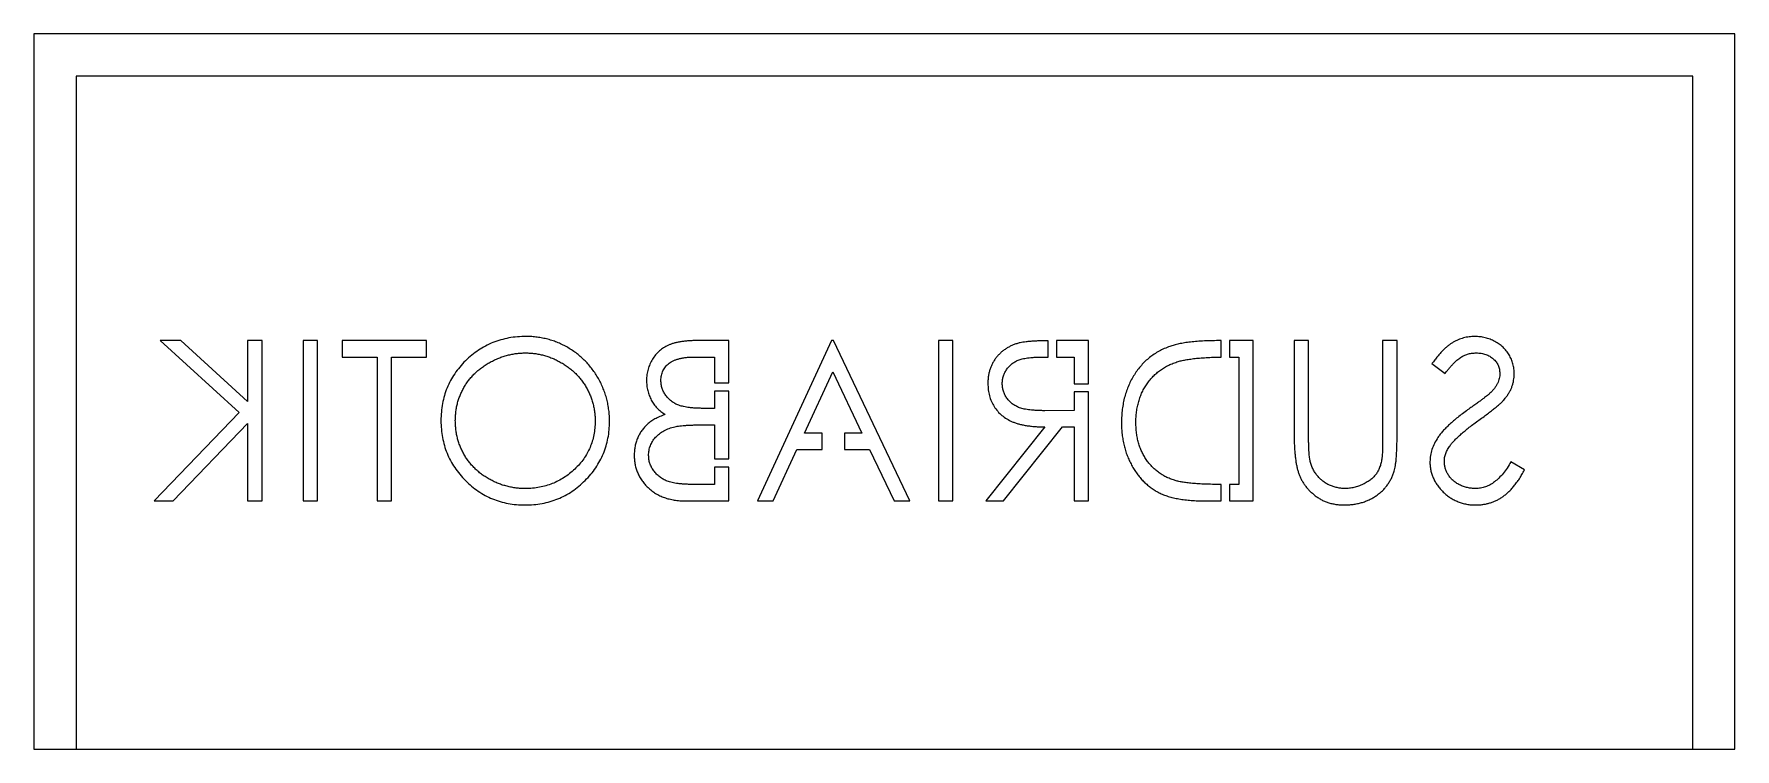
# Model space of a CAD drawing. Header units: millimetres. Extents: x -86 to 116, y 0 to 85.
import ezdxf

# ---------------------------------------------------------------- set-up
doc = ezdxf.new("R2010")
doc.units = ezdxf.units.MM

msp = doc.modelspace()

# ---------------------------------------------------------------- linework, layer by layer
at = {"color": 7, "linetype": 'Continuous', "lineweight": 15}
for p, q in [((-86.04, 85), (-86.04, 0)), ((116.01, 85), (-86.04, 85)), ((116.01, 0), (116.01, 85)), ((-81.04, 80), (-81.04, 0)), ((111.01, 80), (-81.04, 80)), ((111.01, 0), (111.01, 80)), ((-68.6, 48.55), (-71.04, 48.55)), ((-71.04, 48.55), (-61.67, 40)), ((-60.66, 41.3), (-68.6, 48.55)), ((-58.95, 48.55), (-60.66, 48.55)), ((-60.66, 48.55), (-60.66, 41.3)), ((-58.95, 29.5), (-58.95, 48.55)), ((-52.35, 48.55), (-54.06, 48.55)), ((-54.06, 48.55), (-54.06, 29.5)), ((-52.35, 29.5), (-52.35, 48.55)), ((-39.41, 48.55), (-49.42, 48.55)), ((-49.42, 48.55), (-49.42, 46.6)), ((-39.41, 46.6), (-39.41, 48.55)), ((-3.51, 48.55), (-7.22, 48.55)), ((-3.51, 43.54), (-3.51, 48.55)), ((8.71, 48.55), (-0.09, 29.5)), ((8.95, 48.55), (8.71, 48.55)), ((17.99, 29.5), (8.95, 48.55)), ((23.12, 48.55), (21.41, 48.55)), ((21.41, 48.55), (21.41, 29.5)), ((23.12, 29.5), (23.12, 48.55)), ((34.42, 46.6), (34.42, 48.54)), ((39.23, 48.55), (35.42, 48.55)), ((35.42, 48.55), (35.42, 46.6)), ((39.23, 43.42), (39.23, 48.55)), ((54.97, 48.55), (54.93, 48.55)), ((54.97, 46.59), (54.97, 48.55)), ((58.77, 48.55), (55.97, 48.55)), ((55.97, 48.55), (55.97, 46.6)), ((58.77, 29.5), (58.77, 48.55)), ((65.37, 48.55), (63.66, 48.55)), ((63.66, 48.55), (63.66, 37.04)), ((65.37, 37.14), (65.37, 48.55)), ((75.87, 48.55), (74.16, 48.55)), ((74.16, 48.55), (74.16, 37.14)), ((75.87, 37.04), (75.87, 48.55)), ((-49.42, 46.6), (-45.27, 46.6)), ((-45.27, 46.6), (-45.27, 29.5)), ((-43.56, 29.5), (-43.56, 46.6)), ((-43.56, 46.6), (-39.41, 46.6)), ((-7.54, 46.6), (-5.22, 46.6)), ((-5.22, 46.6), (-5.22, 43.54)), ((33.95, 46.6), (34.42, 46.6)), ((35.42, 46.6), (37.52, 46.6)), ((37.52, 46.6), (37.52, 43.42)), ((55.97, 46.6), (57.06, 46.6)), ((57.06, 46.6), (57.06, 31.45)), ((5.49, 37.56), (8.85, 44.84)), ((8.85, 44.84), (12.3, 37.56)), ((80.02, 45.81), (81.57, 44.64)), ((-5.22, 43.54), (-3.51, 43.54)), ((-3.51, 42.54), (-5.22, 42.54)), ((-5.22, 42.54), (-5.22, 40.49)), ((-3.51, 34.5), (-3.51, 42.54)), ((37.52, 43.42), (39.23, 43.42)), ((37.52, 42.45), (37.52, 40.25)), ((39.23, 42.45), (37.52, 42.45)), ((39.23, 29.5), (39.23, 42.45)), ((-5.22, 40.49), (-6.36, 40.49)), ((-61.67, 40), (-71.77, 29.5)), ((-69.49, 29.5), (-60.66, 38.69)), ((-60.66, 38.69), (-60.66, 29.5)), ((-6.35, 38.54), (-5.22, 38.54)), ((-5.22, 38.54), (-5.22, 34.5)), ((37.52, 40.25), (34.04, 40.22)), ((7.59, 37.56), (5.49, 37.56)), ((7.59, 35.61), (7.59, 37.56)), ((12.3, 37.56), (10.22, 37.56)), ((10.22, 37.56), (10.22, 35.61)), ((34.02, 38.29), (27.02, 29.5)), ((29.14, 29.5), (36.14, 38.29)), ((36.14, 38.29), (37.52, 38.29)), ((37.52, 38.29), (37.52, 29.5)), ((-5.22, 34.5), (-3.51, 34.5)), ((1.77, 29.5), (4.59, 35.61)), ((4.59, 35.61), (7.59, 35.61)), ((10.22, 35.61), (13.22, 35.61)), ((13.22, 35.61), (16.12, 29.5)), ((-3.51, 33.5), (-5.22, 33.5)), ((-5.22, 33.5), (-5.22, 31.45)), ((-3.51, 29.5), (-3.51, 33.5)), ((91.01, 33.17), (89.4, 34.14)), ((-5.22, 31.45), (-7.65, 31.45)), ((54.97, 31.45), (54.88, 31.45)), ((54.97, 29.5), (54.97, 31.45)), ((57.06, 31.45), (55.97, 31.45)), ((55.97, 31.45), (55.97, 29.5)), ((-71.77, 29.5), (-69.49, 29.5)), ((-60.66, 29.5), (-58.95, 29.5)), ((-54.06, 29.5), (-52.35, 29.5)), ((-45.27, 29.5), (-43.56, 29.5)), ((-8.66, 29.5), (-3.51, 29.5)), ((-0.09, 29.5), (1.77, 29.5)), ((16.12, 29.5), (17.99, 29.5)), ((21.41, 29.5), (23.12, 29.5)), ((27.02, 29.5), (29.14, 29.5)), ((37.52, 29.5), (39.23, 29.5)), ((52.87, 29.5), (54.97, 29.5)), ((55.97, 29.5), (58.77, 29.5)), ((-86.04, 0), (116.01, 0))]:
    msp.add_line(p, q, dxfattribs=at)
for points, knots in [([(-27.56, 49.04), (-27.92, 49.03), (-28.61, 49.01), (-29.63, 48.88), (-30.6, 48.65), (-31.53, 48.34), (-32.42, 47.92), (-33.26, 47.42), (-34.06, 46.83), (-34.8, 46.16), (-35.48, 45.42), (-36.07, 44.63), (-36.57, 43.8), (-36.99, 42.93), (-37.31, 42.01), (-37.53, 41.06), (-37.67, 40.06), (-37.69, 39.38), (-37.7, 39.03)], [0, 0, 0, 0, 0.06657, 0.130749, 0.193413, 0.254989, 0.316114, 0.377262, 0.439401, 0.502971, 0.566525, 0.628231, 0.689091, 0.749345, 0.81017, 0.87161, 0.934869, 1, 1, 1, 1]), ([(-17.67, 38.94), (-17.67, 39.17), (-17.68, 39.62), (-17.75, 40.29), (-17.85, 40.94), (-18, 41.59), (-18.18, 42.22), (-18.41, 42.84), (-18.68, 43.45), (-18.99, 44.04), (-19.33, 44.61), (-19.71, 45.15), (-20.12, 45.66), (-20.56, 46.13), (-21.02, 46.58), (-21.52, 46.99), (-22.05, 47.37), (-22.61, 47.72), (-23.18, 48.03), (-23.77, 48.3), (-24.38, 48.53), (-24.99, 48.71), (-25.62, 48.86), (-26.25, 48.96), (-26.9, 49.03), (-27.34, 49.04), (-27.56, 49.04)], [0, 0, 0, 0, 0.043209, 0.085873, 0.12812, 0.170152, 0.211918, 0.253753, 0.296006, 0.338443, 0.381015, 0.42282, 0.464089, 0.505126, 0.545975, 0.586985, 0.628339, 0.670084, 0.711992, 0.753039, 0.794049, 0.834886, 0.875498, 0.916547, 0.958004, 1, 1, 1, 1]), ([(-7.22, 48.55), (-7.4, 48.55), (-7.76, 48.55), (-8.27, 48.52), (-8.75, 48.48), (-9.2, 48.42), (-9.61, 48.34), (-10, 48.25), (-10.35, 48.14), (-10.77, 47.97), (-11.25, 47.71), (-11.77, 47.33), (-12.21, 46.86), (-12.59, 46.34), (-12.89, 45.76), (-13.11, 45.15), (-13.25, 44.5), (-13.27, 44.05), (-13.28, 43.83)], [0, 0, 0, 0, 0.062594, 0.121323, 0.17668, 0.228365, 0.276868, 0.321879, 0.364099, 0.403356, 0.477968, 0.550535, 0.623584, 0.698175, 0.773354, 0.847281, 0.922818, 1, 1, 1, 1]), ([(34.42, 48.54), (34.27, 48.54), (33.9, 48.54), (33.34, 48.51), (32.77, 48.49), (32.26, 48.45), (31.82, 48.41), (31.44, 48.36), (31.21, 48.31), (31.11, 48.29)], [0.2309391, 0.2309391, 0.2309391, 0.2309391, 0.3384344, 0.4848221, 0.6171576, 0.7346984, 0.8373852, 0.9263724, 1, 1, 1, 1]), ([(54.93, 48.55), (54.59, 48.55), (53.95, 48.54), (53.01, 48.51), (52.15, 48.46), (51.36, 48.39), (50.63, 48.29), (49.99, 48.17), (49.41, 48.04), (49.05, 47.92), (48.88, 47.86)], [0, 0, 0, 0, 0.164289, 0.317406, 0.458844, 0.589367, 0.707831, 0.81577, 0.91288, 1, 1, 1, 1]), ([(85.1, 49.04), (84.87, 49.03), (84.43, 49.02), (83.77, 48.88), (83.14, 48.66), (82.63, 48.41), (82.23, 48.16), (81.93, 47.93), (81.62, 47.67), (81.3, 47.37), (80.99, 47.03), (80.67, 46.66), (80.34, 46.25), (80.13, 45.96), (80.02, 45.81)], [0, 0, 0, 0, 0.107233, 0.213252, 0.31883, 0.426794, 0.483646, 0.543604, 0.608308, 0.677127, 0.750686, 0.828713, 0.91219, 1, 1, 1, 1]), ([(89.79, 44.59), (89.78, 44.79), (89.77, 45.19), (89.65, 45.78), (89.46, 46.33), (89.2, 46.86), (88.86, 47.33), (88.47, 47.77), (88, 48.14), (87.49, 48.46), (86.93, 48.72), (86.34, 48.91), (85.73, 49.02), (85.31, 49.03), (85.1, 49.04)], [0, 0, 0, 0, 0.0837854, 0.1657799, 0.24628, 0.3274609, 0.408797, 0.4897152, 0.571376, 0.6555233, 0.7410195, 0.8265468, 0.9119889, 1, 1, 1, 1]), ([(-35.99, 39.04), (-35.99, 39.22), (-35.98, 39.59), (-35.92, 40.13), (-35.84, 40.66), (-35.72, 41.17), (-35.57, 41.67), (-35.38, 42.16), (-35.16, 42.64), (-34.91, 43.1), (-34.62, 43.54), (-34.31, 43.96), (-33.96, 44.36), (-33.6, 44.73), (-33.2, 45.08), (-32.77, 45.41), (-32.32, 45.72), (-31.84, 46), (-31.34, 46.25), (-30.84, 46.47), (-30.32, 46.66), (-29.8, 46.82), (-29.27, 46.94), (-28.74, 47.02), (-28.19, 47.08), (-27.83, 47.08), (-27.65, 47.08)], [0, 0, 0, 0, 0.042915, 0.08513, 0.126473, 0.167453, 0.207976, 0.248249, 0.28875, 0.32967, 0.370537, 0.411129, 0.451819, 0.492406, 0.533486, 0.575263, 0.617441, 0.660672, 0.70394, 0.746868, 0.789079, 0.831104, 0.873238, 0.915166, 0.957381, 1, 1, 1, 1]), ([(-27.65, 47.08), (-27.47, 47.08), (-27.11, 47.08), (-26.57, 47.02), (-26.04, 46.94), (-25.52, 46.82), (-25.01, 46.66), (-24.5, 46.48), (-24, 46.25), (-23.52, 46), (-23.04, 45.72), (-22.6, 45.41), (-22.18, 45.08), (-21.78, 44.72), (-21.41, 44.34), (-21.07, 43.94), (-20.76, 43.51), (-20.47, 43.06), (-20.22, 42.6), (-19.99, 42.12), (-19.8, 41.62), (-19.65, 41.11), (-19.53, 40.59), (-19.45, 40.05), (-19.39, 39.51), (-19.38, 39.14), (-19.38, 38.95)], [0, 0, 0, 0, 0.0420233, 0.0836449, 0.1249838, 0.1662475, 0.2077016, 0.2496311, 0.2917418, 0.3347429, 0.3774602, 0.4195563, 0.4610442, 0.5020963, 0.5428907, 0.5838008, 0.6248636, 0.6662247, 0.7073992, 0.7485567, 0.7896546, 0.8307397, 0.8720701, 0.9139934, 0.9564981, 1, 1, 1, 1]), ([(-11.57, 43.8), (-11.56, 43.9), (-11.56, 44.11), (-11.51, 44.41), (-11.43, 44.69), (-11.33, 44.97), (-11.19, 45.21), (-11.03, 45.45), (-10.83, 45.66), (-10.6, 45.86), (-10.34, 46.03), (-10.04, 46.19), (-9.71, 46.31), (-9.34, 46.42), (-8.94, 46.49), (-8.51, 46.56), (-8.03, 46.59), (-7.7, 46.59), (-7.54, 46.6)], [0, 0, 0, 0, 0.057003, 0.111818, 0.164402, 0.21587, 0.266841, 0.317479, 0.369902, 0.4234, 0.479718, 0.539241, 0.602431, 0.67103, 0.744485, 0.823454, 0.90874, 1, 1, 1, 1]), ([(31.11, 48.29), (30.97, 48.26), (30.69, 48.19), (30.29, 48.04), (29.92, 47.88), (29.56, 47.68), (29.22, 47.46), (28.9, 47.2), (28.6, 46.92), (28.33, 46.61), (28.08, 46.29), (27.86, 45.94), (27.68, 45.57), (27.53, 45.18), (27.41, 44.78), (27.33, 44.35), (27.28, 43.91), (27.27, 43.61), (27.27, 43.46)], [0, 0, 0, 0, 0.064217, 0.127064, 0.188745, 0.249132, 0.309453, 0.369827, 0.43065, 0.492352, 0.554072, 0.61569, 0.676798, 0.738439, 0.801317, 0.865185, 0.931641, 1, 1, 1, 1]), ([(28.98, 43.46), (28.98, 43.61), (29, 43.92), (29.1, 44.36), (29.28, 44.78), (29.52, 45.17), (29.82, 45.53), (30.16, 45.83), (30.55, 46.09), (30.91, 46.25), (31.23, 46.35), (31.51, 46.41), (31.83, 46.47), (32.18, 46.52), (32.57, 46.55), (33, 46.58), (33.46, 46.6), (33.79, 46.6), (33.95, 46.6)], [0, 0, 0, 0, 0.068814, 0.136365, 0.204019, 0.273064, 0.342913, 0.410965, 0.479169, 0.549308, 0.587652, 0.630647, 0.678879, 0.731934, 0.791111, 0.855283, 0.925086, 1, 1, 1, 1]), ([(48.88, 47.86), (48.66, 47.78), (48.23, 47.61), (47.6, 47.3), (47.02, 46.94), (46.47, 46.55), (45.96, 46.1), (45.49, 45.61), (45.05, 45.08), (44.66, 44.5), (44.3, 43.89), (43.99, 43.24), (43.73, 42.57), (43.51, 41.87), (43.35, 41.14), (43.23, 40.38), (43.15, 39.59), (43.15, 39.06), (43.14, 38.78)], [0, 0, 0, 0, 0.061545, 0.1216943, 0.1811549, 0.2398754, 0.2987019, 0.3576474, 0.4176048, 0.478494, 0.5404071, 0.602345, 0.6650043, 0.7285593, 0.7936505, 0.8605343, 0.929236, 1, 1, 1, 1]), ([(49.87, 46.06), (50.03, 46.11), (50.37, 46.2), (50.92, 46.3), (51.55, 46.39), (52.24, 46.47), (53.01, 46.52), (53.85, 46.57), (54.51, 46.59), (54.9, 46.59), (54.97, 46.59)], [0, 0, 0, 0, 0.0843186, 0.1792845, 0.2865825, 0.4051115, 0.5355929, 0.6781902, 0.8329758, 0.8726776, 0.8726776, 0.8726776, 0.8726776]), ([(81.57, 44.64), (81.66, 44.76), (81.84, 44.99), (82.11, 45.32), (82.37, 45.61), (82.62, 45.87), (82.86, 46.1), (83.09, 46.3), (83.31, 46.47), (83.58, 46.65), (83.93, 46.83), (84.37, 46.98), (84.82, 47.07), (85.13, 47.08), (85.29, 47.08)], [0, 0, 0, 0, 0.098469, 0.189629, 0.274184, 0.352183, 0.423199, 0.488551, 0.548473, 0.60144, 0.701198, 0.799592, 0.898545, 1, 1, 1, 1]), ([(85.29, 47.08), (85.48, 47.08), (85.86, 47.07), (86.4, 46.93), (86.89, 46.71), (87.3, 46.4), (87.65, 46.04), (87.9, 45.62), (88.05, 45.16), (88.07, 44.84), (88.08, 44.67)], [0, 0, 0, 0, 0.143073, 0.275903, 0.402371, 0.528414, 0.650356, 0.765895, 0.880774, 1, 1, 1, 1]), ([(44.85, 38.79), (44.85, 39.01), (44.86, 39.45), (44.93, 40.09), (45.03, 40.71), (45.18, 41.3), (45.36, 41.87), (45.59, 42.42), (45.86, 42.94), (46.17, 43.43), (46.52, 43.89), (46.9, 44.31), (47.32, 44.7), (47.76, 45.06), (48.24, 45.36), (48.75, 45.64), (49.3, 45.87), (49.68, 46), (49.87, 46.06)], [0, 0, 0, 0, 0.0701512, 0.1378126, 0.2032262, 0.2671741, 0.330024, 0.3917943, 0.4530844, 0.5143339, 0.575, 0.6348655, 0.6941163, 0.7534416, 0.8131258, 0.8740797, 0.936007, 1, 1, 1, 1]), ([(88.08, 44.67), (88.08, 44.57), (88.07, 44.37), (88.01, 44.06), (87.94, 43.76), (87.82, 43.46), (87.65, 43.16), (87.43, 42.85), (87.15, 42.53), (86.94, 42.32), (86.83, 42.21)], [0, 0, 0, 0, 0.107285, 0.214746, 0.322939, 0.434116, 0.553412, 0.686073, 0.834256, 1, 1, 1, 1]), ([(88.73, 41.69), (88.81, 41.8), (88.98, 42.03), (89.19, 42.37), (89.38, 42.72), (89.53, 43.08), (89.65, 43.45), (89.73, 43.83), (89.78, 44.21), (89.79, 44.46), (89.79, 44.59)], [0, 0, 0, 0, 0.133507, 0.262559, 0.388264, 0.512667, 0.633722, 0.755394, 0.877553, 1, 1, 1, 1]), ([(-13.28, 43.83), (-13.27, 43.62), (-13.26, 43.21), (-13.15, 42.6), (-12.97, 42.03), (-12.73, 41.48), (-12.41, 40.98), (-12.04, 40.52), (-11.58, 40.12), (-11.25, 39.89), (-11.07, 39.78)], [0, 0, 0, 0, 0.130569, 0.256581, 0.380552, 0.503623, 0.625739, 0.747549, 0.871766, 1, 1, 1, 1]), ([(-6.36, 40.49), (-6.53, 40.49), (-6.86, 40.5), (-7.33, 40.51), (-7.76, 40.54), (-8.16, 40.58), (-8.53, 40.63), (-8.86, 40.7), (-9.16, 40.77), (-9.51, 40.88), (-9.9, 41.06), (-10.32, 41.33), (-10.69, 41.65), (-11, 42.02), (-11.25, 42.42), (-11.43, 42.86), (-11.55, 43.32), (-11.56, 43.64), (-11.57, 43.8)], [0, 0, 0, 0, 0.072301, 0.1397, 0.202289, 0.2606, 0.31319, 0.361739, 0.405706, 0.44554, 0.518832, 0.589778, 0.658867, 0.72843, 0.797283, 0.864815, 0.931364, 1, 1, 1, 1]), ([(27.27, 43.46), (27.28, 43.2), (27.29, 42.71), (27.44, 41.99), (27.67, 41.32), (28, 40.7), (28.42, 40.14), (28.92, 39.64), (29.51, 39.23), (30.06, 38.95), (30.54, 38.76), (30.94, 38.63), (31.37, 38.54), (31.84, 38.45), (32.34, 38.38), (32.87, 38.33), (33.43, 38.3), (33.82, 38.29), (34.02, 38.29)], [0, 0, 0, 0, 0.07878, 0.153721, 0.226714, 0.299191, 0.37119, 0.443006, 0.516689, 0.593217, 0.633873, 0.676989, 0.7229, 0.771959, 0.824211, 0.879379, 0.937948, 1, 1, 1, 1]), ([(34.04, 40.22), (33.87, 40.22), (33.56, 40.22), (33.1, 40.24), (32.68, 40.27), (32.28, 40.3), (31.93, 40.35), (31.6, 40.41), (31.31, 40.48), (30.96, 40.59), (30.58, 40.77), (30.17, 41.02), (29.81, 41.34), (29.51, 41.71), (29.27, 42.11), (29.1, 42.54), (29, 42.99), (28.98, 43.3), (28.98, 43.46)], [0, 0, 0, 0, 0.071668, 0.138913, 0.201185, 0.259124, 0.312255, 0.360682, 0.405086, 0.445102, 0.518778, 0.589462, 0.658462, 0.727283, 0.796322, 0.863175, 0.930949, 1, 1, 1, 1]), ([(86.83, 42.21), (86.78, 42.17), (86.68, 42.09), (86.5, 41.94), (86.26, 41.76), (85.97, 41.54), (85.63, 41.29), (85.22, 41), (84.76, 40.67), (84.44, 40.44), (84.26, 40.31)], [0, 0, 0, 0, 0.052594, 0.124952, 0.218094, 0.333502, 0.468789, 0.624938, 0.801683, 1, 1, 1, 1]), ([(85.6, 39.1), (85.8, 39.24), (86.19, 39.52), (86.72, 39.92), (87.2, 40.29), (87.62, 40.63), (87.98, 40.94), (88.29, 41.21), (88.53, 41.46), (88.67, 41.62), (88.73, 41.69)], [0, 0, 0, 0, 0.181535, 0.347082, 0.495568, 0.628357, 0.74552, 0.845831, 0.930782, 1, 1, 1, 1]), ([(-37.7, 39.03), (-37.69, 38.69), (-37.67, 38.01), (-37.53, 37.02), (-37.31, 36.07), (-36.99, 35.16), (-36.58, 34.28), (-36.07, 33.45), (-35.48, 32.66), (-34.8, 31.92), (-34.07, 31.24), (-33.28, 30.64), (-32.45, 30.13), (-31.58, 29.73), (-30.67, 29.4), (-29.72, 29.18), (-28.73, 29.04), (-28.06, 29.02), (-27.72, 29.01)], [0, 0, 0, 0, 0.065227, 0.128569, 0.19032, 0.251378, 0.312388, 0.373789, 0.436431, 0.500567, 0.564687, 0.627136, 0.688455, 0.749246, 0.810155, 0.871671, 0.934773, 1, 1, 1, 1]), ([(-27.65, 30.97), (-27.83, 30.97), (-28.21, 30.97), (-28.76, 31.02), (-29.31, 31.11), (-29.84, 31.23), (-30.37, 31.38), (-30.88, 31.55), (-31.38, 31.78), (-31.87, 32.02), (-32.34, 32.3), (-32.79, 32.6), (-33.21, 32.93), (-33.6, 33.28), (-33.97, 33.66), (-34.31, 34.06), (-34.62, 34.48), (-34.91, 34.93), (-35.16, 35.4), (-35.38, 35.88), (-35.57, 36.38), (-35.72, 36.88), (-35.84, 37.4), (-35.92, 37.94), (-35.98, 38.48), (-35.99, 38.85), (-35.99, 39.04)], [0, 0, 0, 0, 0.043633, 0.086538, 0.129177, 0.171436, 0.213416, 0.255266, 0.297369, 0.339941, 0.382347, 0.423953, 0.464871, 0.505572, 0.546003, 0.586568, 0.627065, 0.668271, 0.709549, 0.750428, 0.791096, 0.832027, 0.873136, 0.914611, 0.956956, 1, 1, 1, 1]), ([(-27.72, 29.01), (-27.37, 29.02), (-26.69, 29.04), (-25.69, 29.18), (-24.73, 29.4), (-23.81, 29.72), (-22.94, 30.13), (-22.1, 30.63), (-21.31, 31.23), (-20.57, 31.91), (-19.89, 32.64), (-19.3, 33.43), (-18.8, 34.25), (-18.39, 35.12), (-18.06, 36.02), (-17.84, 36.96), (-17.7, 37.94), (-17.68, 38.6), (-17.67, 38.94)], [0, 0, 0, 0, 0.065819, 0.129747, 0.192072, 0.253459, 0.31457, 0.37628, 0.439026, 0.503267, 0.567493, 0.629705, 0.691, 0.751452, 0.812004, 0.87315, 0.935635, 1, 1, 1, 1]), ([(-19.38, 38.95), (-19.39, 38.67), (-19.4, 38.13), (-19.52, 37.34), (-19.7, 36.58), (-19.98, 35.85), (-20.32, 35.15), (-20.73, 34.49), (-21.23, 33.86), (-21.8, 33.27), (-22.41, 32.73), (-23.07, 32.26), (-23.75, 31.86), (-24.47, 31.53), (-25.22, 31.28), (-26, 31.1), (-26.81, 30.98), (-27.37, 30.97), (-27.65, 30.97)], [0, 0, 0, 0, 0.064504, 0.126899, 0.187747, 0.24815, 0.308586, 0.369583, 0.431827, 0.49618, 0.560668, 0.623504, 0.68526, 0.746537, 0.808327, 0.870486, 0.934317, 1, 1, 1, 1]), ([(-11.07, 39.78), (-11.29, 39.69), (-11.7, 39.53), (-12.27, 39.25), (-12.76, 38.95), (-13.18, 38.61), (-13.54, 38.25), (-13.85, 37.86), (-14.11, 37.44), (-14.34, 36.98), (-14.52, 36.49), (-14.65, 35.98), (-14.72, 35.45), (-14.73, 35.09), (-14.74, 34.91)], [0, 0, 0, 0, 0.1060575, 0.2029143, 0.2903002, 0.3702226, 0.4463837, 0.5213969, 0.5982911, 0.6761425, 0.7555287, 0.8348872, 0.916646, 1, 1, 1, 1]), ([(-9.91, 38.31), (-9.82, 38.33), (-9.62, 38.37), (-9.29, 38.41), (-8.92, 38.45), (-8.5, 38.48), (-8.03, 38.51), (-7.51, 38.52), (-6.94, 38.54), (-6.55, 38.54), (-6.35, 38.54)], [0, 0, 0, 0, 0.079306, 0.171953, 0.277057, 0.394731, 0.526177, 0.671345, 0.829285, 1, 1, 1, 1]), ([(43.14, 38.78), (43.15, 38.55), (43.15, 38.09), (43.21, 37.4), (43.3, 36.74), (43.44, 36.1), (43.6, 35.48), (43.81, 34.88), (44.06, 34.3), (44.34, 33.75), (44.65, 33.22), (44.99, 32.73), (45.34, 32.27), (45.72, 31.85), (46.13, 31.47), (46.55, 31.12), (47, 30.81), (47.48, 30.52), (47.99, 30.28), (48.54, 30.07), (49.15, 29.9), (49.8, 29.75), (50.5, 29.64), (51.25, 29.56), (52.04, 29.51), (52.59, 29.5), (52.87, 29.5)], [0, 0, 0, 0, 0.046081, 0.090807, 0.134295, 0.177024, 0.218823, 0.260244, 0.30108, 0.341614, 0.381583, 0.42012, 0.458075, 0.494738, 0.531195, 0.566934, 0.602713, 0.638327, 0.674853, 0.713467, 0.754442, 0.797815, 0.843989, 0.893072, 0.944963, 1, 1, 1, 1]), ([(49.43, 31.94), (49.26, 32), (48.91, 32.12), (48.42, 32.34), (47.96, 32.6), (47.52, 32.89), (47.12, 33.22), (46.74, 33.59), (46.39, 33.98), (46.07, 34.41), (45.78, 34.87), (45.54, 35.36), (45.32, 35.87), (45.15, 36.41), (45.02, 36.97), (44.92, 37.55), (44.86, 38.16), (44.86, 38.58), (44.85, 38.79)], [0, 0, 0, 0, 0.062415, 0.123338, 0.183125, 0.241783, 0.300579, 0.35968, 0.418882, 0.479531, 0.540851, 0.602303, 0.664463, 0.727806, 0.792895, 0.859672, 0.928464, 1, 1, 1, 1]), ([(84.26, 40.31), (84.06, 40.16), (83.66, 39.87), (83.09, 39.44), (82.57, 39.01), (82.11, 38.59), (81.69, 38.19), (81.32, 37.8), (81, 37.43), (80.66, 36.94), (80.31, 36.35), (80, 35.63), (79.81, 34.9), (79.79, 34.41), (79.78, 34.17)], [0, 0, 0, 0, 0.096972, 0.187773, 0.272396, 0.351321, 0.424335, 0.491909, 0.554233, 0.611268, 0.716348, 0.81454, 0.908495, 1, 1, 1, 1]), ([(82.17, 36.06), (82.25, 36.17), (82.43, 36.4), (82.74, 36.74), (83.1, 37.09), (83.51, 37.47), (83.96, 37.85), (84.46, 38.26), (85.02, 38.68), (85.4, 38.96), (85.6, 39.1)], [0, 0, 0, 0, 0.090279, 0.18953, 0.299198, 0.418926, 0.548376, 0.688136, 0.839084, 1, 1, 1, 1]), ([(-13.03, 34.91), (-13.03, 35.01), (-13.03, 35.21), (-12.98, 35.5), (-12.92, 35.79), (-12.83, 36.06), (-12.71, 36.32), (-12.56, 36.58), (-12.4, 36.82), (-12.13, 37.14), (-11.75, 37.49), (-11.21, 37.85), (-10.59, 38.13), (-10.14, 38.25), (-9.91, 38.31)], [0, 0, 0, 0, 0.060287, 0.119602, 0.177503, 0.235143, 0.292133, 0.350871, 0.410098, 0.470732, 0.594829, 0.722579, 0.856691, 1, 1, 1, 1]), ([(63.66, 37.04), (63.66, 36.84), (63.66, 36.43), (63.69, 35.84), (63.72, 35.28), (63.78, 34.74), (63.85, 34.24), (63.92, 33.77), (64.02, 33.33), (64.14, 32.92), (64.27, 32.53), (64.44, 32.15), (64.63, 31.79), (64.86, 31.44), (65.12, 31.1), (65.41, 30.78), (65.73, 30.47), (66.07, 30.17), (66.44, 29.9), (66.83, 29.66), (67.24, 29.46), (67.67, 29.29), (68.12, 29.17), (68.59, 29.08), (69.08, 29.02), (69.41, 29.02), (69.58, 29.01)], [0, 0, 0, 0, 0.054858, 0.107059, 0.156978, 0.203992, 0.248492, 0.290483, 0.330489, 0.367886, 0.403858, 0.440009, 0.476295, 0.512792, 0.550485, 0.588381, 0.627645, 0.667979, 0.708433, 0.748602, 0.789088, 0.829461, 0.870371, 0.912214, 0.955547, 1, 1, 1, 1]), ([(65.56, 34.18), (65.55, 34.25), (65.51, 34.4), (65.48, 34.65), (65.44, 34.95), (65.42, 35.29), (65.39, 35.69), (65.38, 36.13), (65.37, 36.62), (65.37, 36.96), (65.37, 37.14)], [0, 0, 0, 0, 0.0698351, 0.1556208, 0.2578016, 0.3738112, 0.5064025, 0.6555645, 0.8200793, 1, 1, 1, 1]), ([(74.16, 37.14), (74.16, 36.97), (74.16, 36.67), (74.16, 36.23), (74.15, 35.84), (74.14, 35.5), (74.13, 35.21), (74.12, 34.96), (74.11, 34.77), (74.09, 34.65), (74.08, 34.6)], [0, 0, 0, 0, 0.191079, 0.362605, 0.516099, 0.650038, 0.765977, 0.862374, 0.940842, 1, 1, 1, 1]), ([(75.53, 33.03), (75.56, 33.13), (75.62, 33.35), (75.68, 33.72), (75.74, 34.13), (75.79, 34.61), (75.82, 35.14), (75.85, 35.72), (75.87, 36.37), (75.87, 36.81), (75.87, 37.04)], [0, 0, 0, 0, 0.07813, 0.169465, 0.274335, 0.39211, 0.523687, 0.668365, 0.827132, 1, 1, 1, 1]), ([(-14.74, 34.91), (-14.74, 34.72), (-14.72, 34.36), (-14.65, 33.82), (-14.52, 33.3), (-14.34, 32.81), (-14.1, 32.34), (-13.82, 31.89), (-13.48, 31.46), (-13.09, 31.06), (-12.66, 30.7), (-12.2, 30.37), (-11.69, 30.1), (-11.15, 29.88), (-10.58, 29.71), (-9.97, 29.59), (-9.33, 29.51), (-8.88, 29.5), (-8.66, 29.5)], [0, 0, 0, 0, 0.06116, 0.120335, 0.17818, 0.235235, 0.292683, 0.351186, 0.410457, 0.47172, 0.533761, 0.595739, 0.657888, 0.721295, 0.786823, 0.854686, 0.925478, 1, 1, 1, 1]), ([(-7.65, 31.45), (-7.82, 31.46), (-8.16, 31.46), (-8.65, 31.47), (-9.09, 31.5), (-9.51, 31.55), (-9.89, 31.6), (-10.23, 31.67), (-10.53, 31.75), (-10.89, 31.87), (-11.29, 32.06), (-11.72, 32.34), (-12.1, 32.68), (-12.43, 33.08), (-12.7, 33.5), (-12.89, 33.95), (-13.01, 34.43), (-13.02, 34.75), (-13.03, 34.91)], [0, 0, 0, 0, 0.0725025, 0.139739, 0.2017951, 0.2598219, 0.312206, 0.3607734, 0.4045403, 0.4436981, 0.5168408, 0.5878743, 0.6579654, 0.7289694, 0.7993077, 0.8666358, 0.9331163, 1, 1, 1, 1]), ([(74.08, 34.6), (74.06, 34.42), (74, 34.08), (73.86, 33.58), (73.67, 33.14), (73.43, 32.72), (73.13, 32.36), (72.77, 32.02), (72.32, 31.73), (71.83, 31.46), (71.3, 31.25), (70.76, 31.08), (70.22, 30.98), (69.85, 30.97), (69.67, 30.97)], [0, 0, 0, 0, 0.086315, 0.167766, 0.244433, 0.318135, 0.391884, 0.470068, 0.553904, 0.644339, 0.736875, 0.826168, 0.913679, 1, 1, 1, 1]), ([(81.49, 34.19), (81.49, 34.35), (81.51, 34.67), (81.65, 35.15), (81.87, 35.62), (82.07, 35.91), (82.17, 36.06)], [0, 0, 0, 0, 0.2347234, 0.4771583, 0.7285563, 1, 1, 1, 1]), ([(69.67, 30.97), (69.52, 30.97), (69.21, 30.98), (68.75, 31.06), (68.3, 31.19), (67.86, 31.35), (67.45, 31.57), (67.06, 31.83), (66.72, 32.13), (66.41, 32.46), (66.14, 32.84), (65.9, 33.25), (65.71, 33.7), (65.61, 34.02), (65.56, 34.18)], [0, 0, 0, 0, 0.082891, 0.165303, 0.247762, 0.331528, 0.41528, 0.496366, 0.577151, 0.657783, 0.739322, 0.823793, 0.909476, 1, 1, 1, 1]), ([(69.58, 29.01), (69.76, 29.02), (70.12, 29.02), (70.65, 29.07), (71.16, 29.16), (71.65, 29.28), (72.12, 29.44), (72.57, 29.62), (72.99, 29.85), (73.4, 30.1), (73.78, 30.39), (74.13, 30.7), (74.45, 31.03), (74.73, 31.39), (74.98, 31.77), (75.2, 32.17), (75.39, 32.59), (75.48, 32.88), (75.53, 33.03)], [0, 0, 0, 0, 0.071175, 0.139644, 0.206317, 0.271373, 0.335418, 0.398076, 0.460608, 0.52297, 0.584716, 0.644895, 0.704291, 0.762998, 0.821087, 0.880104, 0.939388, 1, 1, 1, 1]), ([(79.78, 34.17), (79.78, 34), (79.79, 33.66), (79.87, 33.16), (79.99, 32.68), (80.17, 32.22), (80.39, 31.77), (80.67, 31.34), (80.99, 30.93), (81.36, 30.54), (81.76, 30.18), (82.19, 29.87), (82.64, 29.6), (83.12, 29.39), (83.61, 29.22), (84.13, 29.1), (84.67, 29.02), (85.03, 29.02), (85.22, 29.01)], [0, 0, 0, 0, 0.061484, 0.121775, 0.18092, 0.240256, 0.300114, 0.361146, 0.423501, 0.488669, 0.553954, 0.617581, 0.680238, 0.742187, 0.804663, 0.868259, 0.93302, 1, 1, 1, 1]), ([(85.22, 30.97), (85.05, 30.97), (84.72, 30.98), (84.23, 31.07), (83.76, 31.2), (83.31, 31.4), (82.89, 31.63), (82.52, 31.92), (82.2, 32.24), (81.94, 32.59), (81.74, 32.98), (81.59, 33.37), (81.51, 33.78), (81.49, 34.05), (81.49, 34.19)], [0, 0, 0, 0, 0.091264, 0.18093, 0.270088, 0.360156, 0.448343, 0.532666, 0.613834, 0.693982, 0.772716, 0.849335, 0.923967, 1, 1, 1, 1]), ([(89.4, 34.14), (89.25, 33.89), (88.96, 33.41), (88.49, 32.76), (87.99, 32.21), (87.47, 31.76), (86.94, 31.4), (86.38, 31.15), (85.81, 30.99), (85.41, 30.97), (85.22, 30.97)], [0, 0, 0, 0, 0.159004, 0.304646, 0.438547, 0.562322, 0.677433, 0.786897, 0.893611, 1, 1, 1, 1]), ([(85.22, 29.01), (85.36, 29.01), (85.65, 29.02), (86.07, 29.07), (86.49, 29.14), (86.89, 29.25), (87.28, 29.38), (87.66, 29.54), (88.03, 29.74), (88.4, 29.97), (88.75, 30.23), (89.09, 30.53), (89.43, 30.87), (89.76, 31.26), (90.09, 31.68), (90.41, 32.14), (90.72, 32.64), (90.91, 32.99), (91.01, 33.17)], [0, 0, 0, 0, 0.057208, 0.113696, 0.169178, 0.224159, 0.27872, 0.333794, 0.389241, 0.445822, 0.503704, 0.564294, 0.627975, 0.695038, 0.765373, 0.839611, 0.917538, 1, 1, 1, 1]), ([(54.88, 31.45), (54.56, 31.46), (53.96, 31.46), (53.09, 31.48), (52.3, 31.52), (51.58, 31.57), (50.93, 31.64), (50.36, 31.72), (49.87, 31.81), (49.57, 31.9), (49.43, 31.94)], [0, 0, 0, 0, 0.171901, 0.330628, 0.475549, 0.606746, 0.725024, 0.829742, 0.921323, 1, 1, 1, 1])]:
    msp.add_open_spline(points, degree=3, knots=knots, dxfattribs=at)

doc.saveas('drawing.dxf')
